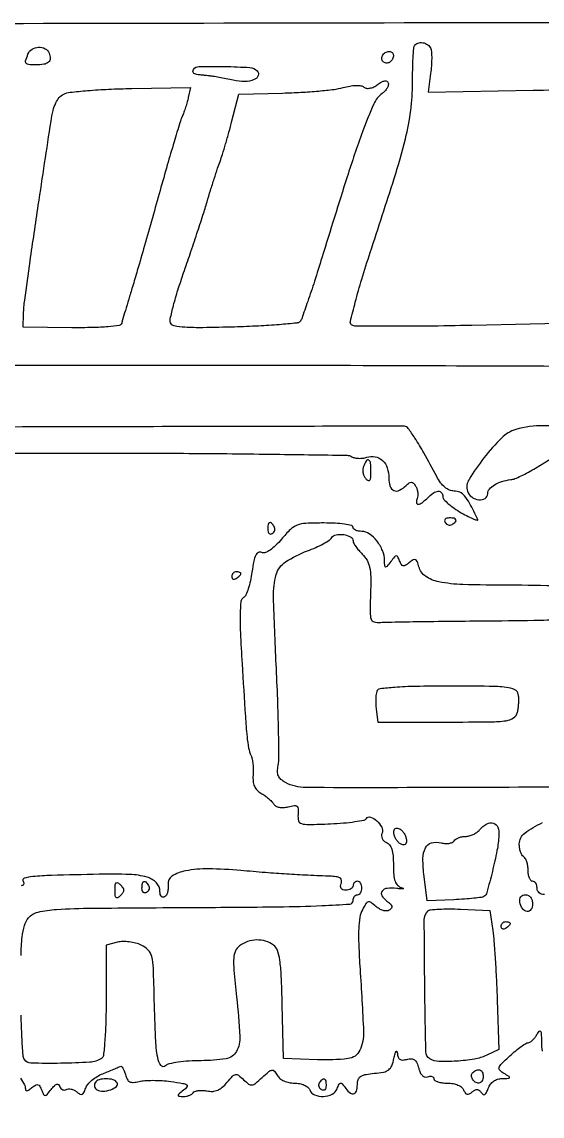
# Model space of a CAD drawing. Extents: x 0 to 2558, y 0 to 3412.
# Drawn here: x 1411.2 to 1527.1, y 1999.6 to 2243.6 of the extents above; entities that cross this region are included whole.
import ezdxf

# ---------------------------------------------------------------- set-up
doc = ezdxf.new("R2010")
doc.units = 0

msp = doc.modelspace()

# ---------------------------------------------------------------- linework, layer by layer
for points in [[(1923.086218, 2244.376059, -0.000011), (1814.032813, 2244.041497, -0.000207), (1693.057302, 2243.723101, -0.000126), (1550, 2243.441619, 0.000075), (1407.130468, 2243.17502, 0.000124), (1286.775, 2242.902503, 0.000001), (1177.44536, 2242.627485, 0.134519)], [(1176.555032, 2242.380365, -0.000002), (1098.265318, 2241.934774, -0.000173)], [(1102.150613, 2258.328759, 0.000012), (1205.122254, 2258.377188, 0.008936), (1210.5, 2258.475963, -0.007043), (1232.809399, 2258.970195, -0.001468), (1271.958846, 2259.170946, -0.001354), (1322.195419, 2259.144953, -0.000751), (1383.5, 2258.8551, 0.001097), (1441.521202, 2258.620946, 0.001019), (1500.9941, 2258.632595, 0.000884), (1567.795, 2258.899883, 0.000504), (1648.5, 2259.44692, -0.00015), (1691.2208, 2259.766768, -0.000104), (1739.478125, 2260.103506, -0.000105)], [(1402.176612, 2147.438395, -0.001006), (1424.5, 2147.473158, -0.001249), (1447.209755, 2147.406114, -0.002017), (1466.538566, 2147.222813, -0.000309), (1483.667403, 2146.980687, -0.136931), (1484.758949, 2146.658611, 0.086684), (1485.387928, 2146.402887, 0.042684), (1486.247049, 2146.292399, 0.040651), (1487.183721, 2146.328637, 0.046886), (1488.056936, 2146.518071, -0.122081), (1489.962281, 2146.640891, -0.144812), (1491.567656, 2145.833047, -0.125213), (1492.632605, 2144.163607, -0.079844), (1493, 2141.877555, 0.07567), (1493.279307, 2140.042554, 0.219977), (1494.118841, 2139.114126, 0.22319), (1495.359374, 2139.159554, 0.077558), (1496.841641, 2140.241641, -0.040543), (1497.513144, 2140.81226, -0.176491), (1498.007615, 2140.951204, -0.189791), (1498.453111, 2140.73569, -0.047919), (1498.949121, 2140.082325, -0.060507), (1499.242457, 2139.447263, -0.046126), (1499.409494, 2138.699073, -0.047164), (1499.434161, 2137.956549, -0.076488), (1499.300491, 2137.340684, 0.099083), (1499.139593, 2136.397063, 0.425765), (1499.517241, 2136.054222, 0.150242), (1500.38732, 2136.387859, 0.030254), (1501.642857, 2137.5, -0.046229), (1502.923597, 2138.563528, -0.132378), (1504.00609, 2138.943266, -0.254652), (1504.711227, 2138.62452, -0.161735), (1505.007702, 2137.75, 0.185357), (1505.25152, 2137.126409, 0.028394), (1506.2212, 2136.177151, 0.028517), (1507.552473, 2135.141882, 0.021247), (1509.127942, 2134.150939, 0.010506), (1510.678875, 2133.307769, 0.022837), (1511.909812, 2132.741327, 0.037768), (1512.694387, 2132.489907, 0.634747), (1512.823085, 2132.650939, 0.007539), (1510.970264, 2136.280644, 0.052338), (1509.858882, 2137.934649, 0.113672), (1508.821111, 2138.720627, 0.10585), (1507.516233, 2139, -0.101562), (1506.481967, 2139.212274, -0.073206), (1505.47543, 2139.830787, -0.059769), (1504.518978, 2140.84878, -0.036136), (1503.635393, 2142.25, 0.004462), (1500.773688, 2147.497179, 0.015457), (1498.787991, 2150.816408, 0.016933), (1497.305085, 2152.965933, 0.217658), (1496.471196, 2153.426268, 0.019407), (1495.680326, 2153.455514, 0.000008), (1467.716338, 2153.403437, 0.000123), (1436.65266, 2153.33747, 0.000075), (1399.946123, 2153.245008)], [(1203.285023, 2166.142602, 0.000082), (1318.131321, 2166.73943, 0.002111)], [(1537.455323, 2176.5), (1511.477662, 2175.917963, -0.002748), (1501.457335, 2175.748546, -0.004364), (1492.877654, 2175.725532, -0.001135), (1485.411953, 2175.78761, -0.1772), (1484.637754, 2176.080208, -0.281469), (1484.418128, 2176.765953, -0.004033), (1485.513139, 2181.111323, -0.009737), (1486.953738, 2186.228972, -0.006097), (1488.8286, 2192.162246, 0.00274), (1494.172114, 2208.685681, 0.015747), (1496.677066, 2217.53661, 0.02889), (1497.86696, 2223.840955, 0.03244), (1498.26122, 2230, -0.005366), (1498.289916, 2232.927993, -0.007732), (1498.383156, 2235.517188, -0.004477), (1498.514382, 2237.686659, -0.113766), (1498.686133, 2238.25, -0.182756), (1499.440715, 2238.868719, -0.124727), (1500.558246, 2238.955041, -0.115457), (1501.649061, 2238.492593, -0.144369), (1502.314372, 2237.623144, -0.076862), (1502.485033, 2236.834014, -0.016319), (1502.523004, 2235.424196, -0.016714), (1502.458251, 2233.770349, -0.015195), (1502.282673, 2232.070821), (1501.722626, 2227.895354), (1525.111313, 2228.350151, 0.002441), (1534.379006, 2228.575637, 0.00316)], [(1389.259255, 2167.002598, -0.000422), (1449.869314, 2167.067498, -0.000945), (1495.92834, 2166.990876, -0.000083), (1534.75369, 2166.846505, -0.138294)], [(1599.20862, 2152.922525, 0.000286), (1527.487966, 2153.563243, 0.073216), (1521.248258, 2152.697874, 0.125193), (1518.124223, 2150.854549, 0.03149), (1514.170984, 2146.398525, 0.028175), (1510.839461, 2141.594973, 0.21769), (1510.5166, 2138.947698, 0.159588), (1511.435945, 2137.670333, 0.127524), (1513.021744, 2137.042872, 0.16984), (1514.412714, 2137.344257, 0.260929), (1515, 2138.393011, -0.177461), (1515.380864, 2139.432312, -0.080253), (1516.498636, 2140.389393, -0.063823), (1518.162269, 2141.133265, -0.046242), (1520.153562, 2141.538123, 0.06728), (1521.032003, 2141.755439, 0.01509), (1522.451281, 2142.367337, 0.01539), (1524.05966, 2143.180314, 0.014352), (1525.653562, 2144.108838), (1529.5, 2146.5)], [(1530.919305, 2117.80888, 0.008164), (1519.8151, 2117.994423, -0.007098), (1509.441249, 2118.14564, -0.042991), (1504.103343, 2118.760602, -0.099103), (1501.166008, 2119.996228, -0.18178), (1499.687309, 2122.087729, 0.02573), (1499.312974, 2123.267587, 0.199115), (1498.92594, 2123.681574, 0.245615), (1498.413297, 2123.652964, 0.038839), (1497.562448, 2123.051827, -0.031043), (1496.719462, 2122.436344, -0.185922), (1496.19645, 2122.32981, -0.218894), (1495.788855, 2122.607281, -0.043955), (1495.393566, 2123.416766, 0.027755), (1494.98471, 2124.327648, 0.299139), (1494.649306, 2124.516169, 0.201963), (1494.241421, 2124.310088, 0.013847), (1493.413537, 2123.27939, -0.007074), (1492.540401, 2122.161681, -0.274378), (1492.255864, 2122.055258, -0.34798), (1492.07578, 2122.259188, -0.009488), (1492.031803, 2123.527494, 0.094779), (1491.578604, 2125.710697, 0.068251), (1490.31748, 2127.863282, 0.072467), (1488.634, 2129.462909, 0.15502), (1486.943296, 2130, -0.046277), (1486.199497, 2130.06899, -0.066225), (1485.570843, 2130.275391, -0.086311), (1485.146568, 2130.579366, -0.196709), (1485, 2130.9375, 0.352036), (1484.703161, 2131.306854, 0.018287), (1483.096878, 2131.599609, 0.022338), (1481.005072, 2131.80746, 0.013594), (1478.521286, 2131.875, 0.011816), (1474.494484, 2131.779826, 0.078956), (1472.538459, 2131.37344, 0.103264), (1471.040779, 2130.417211, 0.026855), (1469.096967, 2128.30147, -0.024626), (1467.763856, 2126.837404, -0.04706), (1466.537198, 2125.827286, -0.06314), (1465.476625, 2125.290248, -0.179136), (1464.660714, 2125.299955, 0.204669), (1463.914593, 2125.272071, 0.168704), (1463.341137, 2124.709993, 0.067822), (1462.896809, 2123.394443, 0.013402), (1462.490775, 2120.932925, -0.020084), (1462.143043, 2118.987111, -0.025415), (1461.659578, 2117.225311, -0.024913), (1461.120107, 2115.828042, -0.149707), (1460.615069, 2115.24694, 0.229856), (1460.043562, 2114.337044, 0.021607), (1459.865155, 2111.627774, 0.016919), (1459.912605, 2107.423655, 0.004126), (1460.282489, 2100.5, 0.000696), (1461.023203, 2088.76142, 0.008345), (1461.391007, 2084.236228, 0.021905), (1461.751737, 2081.705661, 0.061185), (1462.293628, 2080, -0.059596), (1462.541827, 2079.227256, -0.022391), (1462.708583, 2078.100716, -0.021805), (1462.7822, 2076.845476, -0.024739), (1462.74063, 2075.640736, 0.045996), (1462.751427, 2074.285382, 0.078783), (1463.038318, 2073.194354, 0.087971), (1463.618548, 2072.327513, 0.071897), (1464.5, 2071.640736, -0.025967), (1465.32459, 2071.111887, -0.021303), (1466.148358, 2070.466209, -0.021816), (1466.855401, 2069.806186, -0.051866), (1467.302919, 2069.24423, 0.124019), (1467.802134, 2068.774345, 0.078784), (1468.555759, 2068.498292, 0.065093), (1469.500683, 2068.437854, 0.044974), (1470.560683, 2068.604586, -0.027075), (1471.923233, 2068.869132, -0.204958), (1472.541246, 2068.700295, -0.223447), (1472.81469, 2068.148555, -0.032318), (1472.757764, 2066.860357, 0.095313), (1472.867923, 2065.508002, 0.261623), (1473.520222, 2064.852707, 0.075251), (1475.103842, 2064.652601, 0.004393), (1479.98124, 2064.815138, 0.010304), (1482.885955, 2064.997523, 0.015289), (1485.419113, 2065.287279, 0.010349), (1487.478647, 2065.630566, 0.210886), (1487.987574, 2065.979895, -0.34843), (1488.912256, 2066.313947, -0.106505), (1490.281201, 2065.500621, -0.085657), (1491.385735, 2064.052489, -0.215001), (1491.4599, 2062.756098, 0.099012), (1491.352773, 2062.128354, 0.102884), (1491.498124, 2061.516948, 0.100799), (1491.87897, 2061.004755, 0.091278), (1492.442529, 2060.660427, -0.146264), (1493.144345, 2060.11925, -0.081333), (1493.629144, 2059.143553, -0.053854), (1493.913363, 2057.67546, -0.02091), (1494, 2055.604709, 0.019069), (1494.084227, 2053.397002, 0.065265), (1494.378274, 2051.994123, 0.108483), (1494.918769, 2051.118613, 0.126582), (1495.75, 2050.60924, -0.043705), (1496.185651, 2050.432551, -0.709781), (1496.171114, 2050.326626, -0.071187), (1495.720948, 2050.300596, -0.008507), (1494.726133, 2050.401807, 0.054343), (1492.608015, 2050.422615, 0.206454), (1491.476032, 2049.795449, 0.315993), (1491.429878, 2048.782698, 0.09348), (1492.551353, 2047.586108, -0.031223), (1493.336696, 2046.932907, -0.139923), (1493.639414, 2046.423904, -0.229096), (1493.553116, 2045.979802, -0.093994), (1493.088477, 2045.554682, -0.13867), (1492.492349, 2045.384558, -0.070044), (1491.712044, 2045.492493, -0.060977), (1490.87438, 2045.845776, -0.053714), (1490.10671, 2046.403429, 0.027056), (1489.025929, 2047.280035, 0.220872), (1488.417806, 2047.398631, 0.191663), (1487.88249, 2047.015742, 0.019946), (1487.0839, 2045.656769, 0.084633), (1486.522132, 2043.975847, 0.028731), (1486.273695, 2041.401948, 0.019998), (1486.278128, 2037.747249, 0.00667), (1486.56978, 2032.405379, -0.006196), (1487.342547, 2018.493542, -0.121032), (1486.503845, 2014.308688, -0.261406), (1483.909701, 2012.453794, -0.036878), (1477.094961, 2012.210727), (1469.5, 2012.5), (1469.229602, 2024.5, 0.004976), (1469.021525, 2030.903909, 0.025764), (1468.689394, 2034.428739, 0.048523), (1468.161842, 2036.561996, 0.148339), (1467.288472, 2037.75, 0.086615), (1465.543197, 2038.635518, 0.079299), (1463.545604, 2038.913906, 0.078017), (1461.531625, 2038.556749, 0.07966), (1459.739868, 2037.600546, 0.12282), (1458.820542, 2036.457109, 0.093817), (1458.428684, 2034.894302, 0.037449), (1458.472263, 2032.217126, 0.004305), (1459.072395, 2026.22081, -0.012628), (1459.804803, 2017.428232, -0.142282), (1459.032548, 2014.051235, -0.230909), (1456.713872, 2012.432559, -0.038917), (1451.164816, 2012, 0.015488), (1448.478783, 2011.916777, 0.020446), (1446.04289, 2011.665397, 0.018759), (1444.073501, 2011.304515, 0.142618), (1443.255355, 2010.855355, -0.45858), (1442.234036, 2010.931619, -0.117167), (1441.490225, 2012.675995, -0.031641), (1441.024588, 2017.030405, -0.005208), (1440.746603, 2025.488707, 0.003613), (1440.534126, 2032.649687, 0.049714), (1440.181737, 2035.220297, 0.138214), (1439.382148, 2036.648868, 0.085093), (1437.798631, 2037.769965, 0.047288), (1436.577723, 2038.218092, 0.033399), (1435.142129, 2038.494927, 0.033864), (1433.720677, 2038.574641, 0.058623), (1432.548631, 2038.42285), (1430, 2037.783184), (1430, 2025.450609, -0.006901), (1429.931256, 2020.470455, -0.012527), (1429.71691, 2016.403669, -0.007652), (1429.414918, 2013.166312, -0.231219), (1428.991146, 2012.494528, -0.123018), (1426.392647, 2011.665687, -0.012675), (1419.911859, 2011.415329, -0.008917), (1413.26927, 2011.445694, -0.250686), (1411.814007, 2012.266702, -0.125096), (1411.500721, 2013.221669, -0.004047), (1411.256246, 2017.291113, -0.007555), (1411.078022, 2022.132041, -0.005152)], [(1540.537233, 2073.053684, -0.000975), (1507.279267, 2072.889423, -0.001292), (1474.50178, 2072.876169, -0.122918), (1469.96373, 2074.019411, -0.05571), (1468.945968, 2074.719745, -0.113526), (1468.37689, 2075.499098, -0.105952), (1468.183448, 2076.486271, -0.044543), (1468.3282, 2077.838518, 0.051131), (1468.49985, 2079.669134, 0.002691), (1468.417043, 2085.557735, 0.00422), (1468.221455, 2092.570415, 0.003056), (1467.889885, 2100.379302, -0.004517), (1467.295587, 2115.41229, -0.075129), (1467.890241, 2120.364872, -0.18397), (1469.968045, 2123.1947, -0.053871), (1474.872464, 2125.660991, 0.016169), (1476.698982, 2126.413158, 0.01949), (1478.360281, 2127.240286, 0.018489), (1479.688509, 2128.032678, 0.111073), (1480.247643, 2128.603926, -0.21583), (1481.226069, 2129.26218, -0.079555), (1482.928564, 2129.276311, -0.084764), (1484.469465, 2128.766359, -0.277316), (1485, 2127.883369, 0.130005), (1485.123363, 2127.416934, 0.023496), (1485.607036, 2126.652453, 0.023925), (1486.275342, 2125.789446, 0.019659), (1487.066506, 2124.933494, -0.066641), (1488.122362, 2123.551233, -0.078137), (1488.707914, 2122.010885, -0.04886), (1488.946789, 2119.841538, -0.011461), (1488.906948, 2116.183494, 0.005406), (1488.807932, 2111.879021, 0.084453), (1489.036507, 2110.428728, 0.255401), (1489.702995, 2109.812965, 0.082279), (1491.090441, 2109.699554, -0.01624), (1492.79092, 2109.784908, -0.000604), (1499.203987, 2109.890522, -0.001095), (1506.789786, 2109.989674, -0.000769), (1515.327386, 2110.069432, 0.002385), (1526.739388, 2110.212927, 0.012974), (1532.916483, 2110.480508, 0.016068)], [(1527.628129, 2049.044521, -0.220421), (1526.490885, 2049.396247, -0.212344), (1526, 2050.5, 0.064853), (1525.925306, 2051.073457, 0.082425), (1525.70625, 2051.559375, 0.098894), (1525.381354, 2051.884432, 0.148195), (1525, 2052, -0.222681), (1524.617207, 2052.179376, -0.076538), (1524.29375, 2052.717039, -0.058208), (1524.07317, 2053.50628, -0.039081), (1524, 2054.440983, 0.037634), (1523.926158, 2055.42066, 0.041396), (1523.70625, 2056.346475, 0.045439), (1523.384508, 2057.093337, 0.130646), (1523, 2057.5, -0.123515), (1522.618789, 2057.892007, -0.049033), (1522.305163, 2058.580088, -0.044631), (1522.097963, 2059.425039, -0.042276), (1522.038851, 2060.309017, -0.229367), (1523.264745, 2062.730364, -0.056626), (1527.197442, 2065.077421, -0.051121)], [(1411.069137, 2035.46108, -0.022902), (1411.320114, 2039.594749, -0.044939), (1411.828208, 2042.150391, -0.102702), (1412.75, 2043.875434, -0.166543), (1414.837038, 2045.141545, -0.038422), (1418.970435, 2045.717429, -0.013206), (1426.928169, 2045.997787, -0.000882), (1449.75, 2046.158507, 0.001365), (1468.336294, 2046.307366, 0.008045), (1478.077598, 2046.568774, 0.006576), (1484.296021, 2046.91781, 0.394081), (1485, 2047.672289, -0.073701), (1485.075189, 2048.179613, -0.088041), (1485.29375, 2048.609985, -0.100595), (1485.618652, 2048.897688, -0.131814), (1486, 2049, 0.148195), (1486.381354, 2049.115568, 0.098894), (1486.70625, 2049.440625, 0.082425), (1486.925306, 2049.926543, 0.064853), (1487, 2050.5, 0.064853), (1486.925306, 2051.073457, 0.082425), (1486.70625, 2051.559375, 0.098894), (1486.381354, 2051.884432, 0.148195), (1486, 2052, 0.099038), (1485.618362, 2051.923658, 0.097945), (1485.29375, 2051.70625, 0.097945), (1485.076342, 2051.381638, 0.099038), (1485, 2051, -0.157984), (1484.876403, 2050.618592, -0.097154), (1484.527947, 2050.29375, -0.07906), (1484.007542, 2050.07443, -0.060338), (1483.393011, 2050, -0.077669), (1482.754575, 2050.099775, -0.166102), (1482.359038, 2050.393809, -0.166138), (1482.226134, 2050.868337, -0.07771), (1482.361626, 2051.5, 0.112811), (1482.461146, 2052.197443, 0.214856), (1482.191842, 2052.683201, 0.122446), (1481.488896, 2052.978437, 0.029311), (1480.218615, 2053.099917, -0.002819), (1474.926313, 2053.324313, -0.004017), (1470.228965, 2053.587868, -0.003947), (1465.473955, 2053.930714, -0.002586), (1460, 2054.397367, 0.019096), (1452.804477, 2054.772092, 0.050971), (1447.692227, 2054.321002, 0.091379), (1444.66739, 2053.140415, 0.297567), (1443.79785, 2051.283689, -0.049078), (1443.834062, 2050.429882, -0.052594), (1443.700401, 2049.605732, -0.058836), (1443.427896, 2048.930165, -0.12979), (1443.04785, 2048.529573, -0.157933), (1442.647506, 2048.431476, -0.194344), (1442.305025, 2048.599831, -0.12642), (1442.074882, 2049.043512, -0.056811), (1442, 2049.700436, 0.193267), (1441.213081, 2051.660223, 0.133325), (1439.14022, 2052.908555, 0.061256), (1435.241297, 2053.516215, 0.013462), (1428.449881, 2053.5524, 0.001409), (1417.862047, 2053.293873, 0.016027), (1413.685018, 2053.04596, 0.050576), (1411.753509, 2052.669686, 0.492621), (1411.5, 2052, -0.082592), (1411.656512, 2051.6179, -0.161196), (1411.6254, 2051.29375, -0.182303), (1411.413961, 2051.078288, -0.108972), (1411.059017, 2051, -0.093332)], [(1410.971875, 2008.119136, -0.01258), (1411.824715, 2006.630925, -0.124441), (1412, 2005.937547, 0.08571), (1412.084502, 2005.448215, 0.326996), (1412.325768, 2005.284316, 0.144915), (1412.748957, 2005.426051, 0.020433), (1413.488167, 2005.990179, -0.037437), (1414.292823, 2006.562067, -0.19706), (1414.817551, 2006.643474, -0.204552), (1415.236107, 2006.332649, -0.040546), (1415.648993, 2005.472325, 0.023608), (1416.094849, 2004.456559, 0.302361), (1416.437405, 2004.259179, 0.203665), (1416.855143, 2004.469458, 0.011744), (1417.775579, 2005.609701, -0.026259), (1418.477955, 2006.429927, -0.123594), (1418.997941, 2006.758981, -0.26223), (1419.394105, 2006.680877, -0.126864), (1419.700162, 2006.243769, 0.083908), (1419.952531, 2005.808963, 0.111095), (1420.314093, 2005.530551, 0.124599), (1420.727377, 2005.452356, 0.123788), (1421.129215, 2005.579859, -0.129499), (1421.597159, 2005.722568, -0.067289), (1422.209135, 2005.663681, -0.059851), (1422.863681, 2005.424854, -0.055883), (1423.459707, 2005.03344, 0.053465), (1424.173598, 2004.559682, 0.221809), (1424.677087, 2004.538262, 0.183483), (1425.08053, 2004.919388, 0.035909), (1425.456762, 2005.863769, -0.098748), (1425.92333, 2006.709376, -0.042151), (1426.840823, 2007.627048, -0.03955), (1428.016781, 2008.470458, -0.041698), (1429.29086, 2009.101346, 0.002719), (1430.5653, 2009.613138, 0.003417), (1431.740226, 2010.101795, 0.00274), (1432.720413, 2010.52369, 0.026855), (1433.122675, 2010.725819, -0.310267), (1433.402671, 2010.702703, -0.076469), (1433.728724, 2010.341346, -0.051978), (1434.049566, 2009.721413, -0.029494), (1434.311425, 2008.917111, 0.053953), (1434.714342, 2007.858181, 0.158132), (1435.259403, 2007.312737, 0.140825), (1436.064861, 2007.155932, 0.039613), (1437.340354, 2007.370575, -0.045895), (1438.599272, 2007.566226, -0.016065), (1440.431821, 2007.621812, -0.015797), (1442.463143, 2007.553948, -0.017809), (1444.406019, 2007.357827, -0.006724), (1447.109598, 2006.950149, -0.110495), (1447.952195, 2006.610465, -0.434157), (1448.021578, 2006.146003, -0.062738), (1447.254415, 2005.395274, 0.006878), (1446.181424, 2004.557322, 0.215113), (1446.032609, 2004.264547, 0.404358), (1446.194057, 2004.081222, 0.015364), (1447.190983, 2004.031803, 0.047231), (1447.877515, 2004.083795, 0.047163), (1448.54244, 2004.263698, 0.051366), (1449.090655, 2004.536084, 0.11385), (1449.417116, 2004.865891, -0.174653), (1449.79517, 2005.166271, -0.050162), (1450.535258, 2005.335929, -0.043911), (1451.468211, 2005.370782, -0.034629), (1452.472071, 2005.25009, 0.061413), (1453.748006, 2005.165485, 0.086035), (1454.858427, 2005.42327, 0.078466), (1455.889378, 2006.064419, 0.042802), (1456.931425, 2007.134199, -0.016256), (1458.167358, 2008.545571, -0.164121), (1458.845882, 2008.910739, -0.210486), (1459.520233, 2008.741036, -0.028939), (1460.635853, 2007.76392, 0.03248), (1461.757161, 2006.795758, 0.193885), (1462.48822, 2006.597927, 0.144203), (1463.275837, 2006.935737, 0.015648), (1464.774229, 2008.257625, -0.012163), (1466.240917, 2009.569833, -0.141284), (1466.935494, 2009.884046, -0.260241), (1467.481565, 2009.675338, -0.046618), (1468.123554, 2008.743705, 0.09701), (1468.71396, 2008.047879, 0.061441), (1469.623219, 2007.489116, 0.055958), (1470.739214, 2007.123612, 0.051221), (1471.942701, 2007, -0.047349), (1473.091452, 2006.890972, -0.056107), (1474.132167, 2006.567502, -0.064695), (1474.933033, 2006.084543, -0.133923), (1475.361626, 2005.5, 0.206147), (1476.452925, 2004.381312, 0.108456), (1478.400231, 2004.036759, 0.105292), (1480.35789, 2004.538203, 0.187245), (1481.464431, 2005.75, -0.018401), (1481.914958, 2006.796224, -0.2874), (1482.229365, 2006.996714, -0.227507), (1482.60166, 2006.821694, -0.012283), (1483.420297, 2005.765544, 0.074489), (1484.413037, 2004.769065, 0.286982), (1485.245915, 2004.702601, 0.224004), (1485.827105, 2005.465921, 0.052554), (1486, 2007.106301, -0.127544), (1486.220557, 2007.956869, -0.139839), (1486.821904, 2008.55832, -0.082881), (1487.928483, 2008.952529, -0.023546), (1489.745507, 2009.189635, 0.026025), (1491.82778, 2009.471854, 0.115575), (1492.949367, 2009.968536, 0.137073), (1493.631985, 2010.863991, 0.042506), (1494.127192, 2012.5, -0.013094), (1494.381719, 2013.562377, -0.081682), (1494.611248, 2014.070427, -0.592141), (1494.778457, 2014.056048, -0.088346), (1494.881685, 2013.633369, 0.06691), (1495.049472, 2012.792357, 0.170695), (1495.429557, 2012.311294, 0.154272), (1496.057207, 2012.145761, 0.051924), (1497.004171, 2012.29084, -0.068941), (1497.998438, 2012.408826, -0.155727), (1498.708275, 2012.166862, -0.130369), (1499.226079, 2011.51866, -0.042237), (1499.627549, 2010.347827, 0.044272), (1499.976784, 2009.342652, 0.09453), (1500.446855, 2008.672051, 0.136546), (1501.007204, 2008.36629, 0.149729), (1501.623378, 2008.408971, -0.061591), (1502.150239, 2008.539792, -0.107903), (1502.595617, 2008.497523, -0.150766), (1502.888241, 2008.293494, -0.167194), (1503, 2007.968615, 0.261345), (1503.209007, 2007.596059, 0.059824), (1503.890469, 2007.284531, 0.047074), (1504.870028, 2007.070417, 0.030289), (1506.031385, 2007, -0.04204), (1507.292085, 2006.893812, -0.057836), (1508.382796, 2006.575911, -0.069489), (1509.20054, 2006.088058, -0.132703), (1509.648168, 2005.474477, 0.056322), (1509.994529, 2004.807442, 0.188077), (1510.392245, 2004.530932, 0.181887), (1510.881677, 2004.591997, 0.052237), (1511.527755, 2005.023035, -0.049896), (1512.173027, 2005.457903, -0.141995), (1512.697831, 2005.57042, -0.164625), (1513.152345, 2005.37974, -0.073551), (1513.575654, 2004.877589, 0.108332), (1513.962779, 2004.477873, 0.291389), (1514.341203, 2004.470872, 0.140363), (1514.723766, 2004.88707, 0.027531), (1515.132458, 2005.829031, -0.071559), (1515.621116, 2006.729523, -0.077908), (1516.332071, 2007.426167, -0.078353), (1517.218379, 2007.868983, -0.07354), (1518.217776, 2008.030409, 0.005831), (1519.652198, 2008.066254, 0.29998), (1519.868689, 2008.220653, 0.360652), (1519.791429, 2008.450808, 0.007053), (1518.645544, 2009.138555, -0.061494), (1517.701525, 2009.85514, -0.286965), (1517.546505, 2010.48925, -0.119364), (1518.055159, 2011.306454, -0.009074), (1519.957262, 2013.108147, -0.012941), (1521.234737, 2014.215687, -0.017216), (1522.454397, 2015.150518, -0.014561), (1523.503088, 2015.853297, -0.141251), (1524.012028, 2016, 0.142126), (1524.423609, 2016.119404, 0.044415), (1524.93901, 2016.514062, 0.040325), (1525.464311, 2017.080286, 0.034991), (1525.919901, 2017.75, -0.032627), (1526.465274, 2018.55989, -0.505807), (1526.751912, 2018.553112, -0.143875), (1526.926418, 2018.034865, -0.007414), (1526.969591, 2016.25, 0.030365), (1527.120906, 2014.093948, 0.206144)]]:
    msp.add_lwpolyline(points, format="xyb")
for points in [[(1417.32411, 2236.597766, -0.094955), (1417.535934, 2235.413995, -0.214013), (1417.160865, 2234.60461, -0.142442), (1416.143534, 2234.135318, -0.037324), (1414.333333, 2234, -0.016522), (1412.689916, 2234.054321, -0.22486), (1412.180265, 2234.338358, -0.232963), (1412.087367, 2234.905969, -0.01772), (1412.606989, 2236.418213, -0.163624), (1413.506992, 2237.50695, -0.130126), (1414.973663, 2237.955578, -0.134672), (1416.432591, 2237.614462, -0.178606)], [(1494, 2236.166667, -0.108877), (1493.811284, 2235.310297, -0.127543), (1493.284736, 2234.669079, -0.144342), (1492.566741, 2234.412785, -0.153624), (1491.844208, 2234.596285, -0.216101), (1491.429398, 2235.213724, -0.159804), (1491.55481, 2236.037836, -0.132181), (1492.184533, 2236.740389, -0.145303), (1493.059017, 2237, -0.087308), (1493.418314, 2236.936779, -0.094392), (1493.723586, 2236.755208, -0.100145), (1493.927786, 2236.484563, -0.112153)], [(1463.645885, 2232.687448, -0.291743), (1463.883907, 2231.611275, -0.213701), (1463.008511, 2230.710529, -0.093864), (1460.903149, 2230.302519, -0.053996), (1458.324696, 2230.57072, 0.003711), (1456.750398, 2230.896584, 0.003794), (1455.182879, 2231.196583, 0.003681), (1453.817919, 2231.43672, 0.015804), (1453, 2231.547964, -0.000641), (1452.330452, 2231.618427, -0.000415), (1451.556101, 2231.701573, -0.000417), (1450.799869, 2231.784046, -0.000791), (1450.190983, 2231.85194, -0.081371), (1449.735364, 2231.980499, -0.140041), (1449.440019, 2232.237283, -0.163497), (1449.35141, 2232.580397, -0.121131), (1449.472702, 2232.955832, -0.25561), (1450.696583, 2233.651255, -0.008787), (1456.392108, 2233.643509, -0.010345), (1462.016837, 2233.420523, -0.183283)], [(1491.486426, 2227.613733, 0.132345), (1489.62789, 2225.297802, 0.015434), (1487.129422, 2219.082868, 0.011066), (1483.698519, 2209.041552, 0.002225), (1478.068434, 2191.011127, -0.003372), (1476.423724, 2185.786075, -0.005084), (1474.913878, 2181.258294, -0.002152), (1473.569902, 2177.41422, -0.111649), (1473.151815, 2176.751815, -0.174313), (1472.471251, 2176.431219, -0.003411), (1468.568279, 2176.085843, -0.007752), (1463.956066, 2175.781291, -0.005069), (1458.630184, 2175.56657, -0.003945), (1451.532531, 2175.40851, -0.019874), (1447.566592, 2175.509133, -0.031416), (1445.174126, 2175.816858, -0.258982), (1444.36285, 2176.496811, -0.148566), (1444.296415, 2177.425271, -0.007917), (1445.006317, 2180.334039, -0.011855), (1446.001069, 2183.807528, -0.008315), (1447.278171, 2187.670928, 0.002399), (1448.722853, 2191.873768, 0.001971), (1450.226316, 2196.37521, 0.00199), (1451.574974, 2200.522192, 0.005278), (1452.49576, 2203.5, -0.002836), (1453.260654, 2206.017147, -0.002543), (1454.081889, 2208.61875, -0.00255), (1454.842823, 2210.946462, -0.007986), (1455.387168, 2212.5, 0.012686), (1455.915431, 2214.054291, 0.004099), (1456.620121, 2216.38125, 0.004084), (1457.361729, 2218.982854, 0.004574), (1458.03236, 2221.5), (1459.572271, 2227.5), (1469.37719, 2227.728137, 0.008296), (1473.394457, 2227.888329, 0.008593), (1477.35722, 2228.180643, 0.008358), (1480.77627, 2228.549731, 0.036304), (1482.774639, 2228.94822, -0.025706), (1484.284932, 2229.282782, -0.03606), (1485.659486, 2229.413082, -0.04116), (1486.774637, 2229.346259, -0.138526), (1487.43642, 2229.052767, 0.135416), (1488.011686, 2228.793429, 0.084468), (1488.755838, 2228.803996, 0.067774), (1489.606655, 2229.084132, 0.044518), (1490.491298, 2229.617295, -0.029281), (1491.393061, 2230.198899, -0.091477), (1492.072918, 2230.433161, -0.173104), (1492.545334, 2230.340627, -0.180113), (1492.842921, 2229.971236, -0.147392), (1492.857819, 2229.458977, -0.064722), (1492.595424, 2228.8258, -0.056045), (1492.118225, 2228.176921, -0.048374)], [(1448.320761, 2226.74177, -0.015183), (1448.070312, 2225.738252, -0.009307), (1447.717475, 2224.57102, -0.009328), (1447.324774, 2223.427588, -0.016385), (1446.951871, 2222.5, 0.029555), (1446.439383, 2221.121406, 0.001726), (1445.142434, 2216.828125, 0.002611), (1443.641665, 2211.699883, 0.001918), (1442.02951, 2206, -0.000932), (1440.327062, 2199.935206, -0.000856), (1438.553595, 2193.703125, -0.000854), (1436.952818, 2188.150117, -0.002825), (1435.871436, 2184.5, 0.000551), (1435.03999, 2181.739677, 0.000741), (1434.293325, 2179.237425, 0.000505), (1433.672021, 2177.136187, 0.007919), (1433.471825, 2176.414637, -0.299761), (1432.931115, 2175.927311, -0.015355), (1430.474144, 2175.630215, -0.017454), (1427.052178, 2175.442763, -0.006923), (1422.344562, 2175.414637), (1411.5, 2175.5), (1411.608057, 2178.5, -0.024818), (1411.869194, 2181.54217, -0.001634), (1413.085572, 2190.26693, -0.001776), (1414.904641, 2202.694165, -0.000543), (1417.742716, 2221.474637, -0.021533), (1418.207548, 2223.83894, -0.050724), (1418.803916, 2225.532666, -0.069835), (1419.574477, 2226.710456, -0.098177), (1420.566727, 2227.474637, -0.087538), (1421.978695, 2227.889712, -0.006965), (1425.870806, 2228.26982, -0.009268), (1430.557589, 2228.574358, -0.00697), (1435.720955, 2228.74177), (1448.808456, 2228.98354)], [(1487.335833, 2144.432783, 0.078522), (1487.190333, 2143.749087, 0.061901), (1487.24385, 2142.99318, 0.06262), (1487.478836, 2142.282667, 0.085436), (1487.867217, 2141.732783, 0.085285), (1488.399692, 2141.356457, 0.362202), (1488.75, 2141.445878, 0.139509), (1488.9538, 2142.006563, 0.017854), (1489, 2143.3, 0.023065), (1488.911863, 2145.209636, 0.223857), (1488.511203, 2145.889246, 0.433661), (1487.980291, 2145.770123, 0.04135)], [(1505.510081, 2131.983688, 0.090427), (1505.820631, 2131.639411, 0.095498), (1506.22714, 2131.434921, 0.099685), (1506.665803, 2131.401101, 0.108373), (1507.069098, 2131.542705, 0.050477), (1507.838655, 2132.13314, 0.315493), (1507.933879, 2132.592818, 0.25701), (1507.519563, 2132.914842, 0.039415), (1506.440983, 2133, 0.067432), (1505.890269, 2132.925389, 0.140899), (1505.524436, 2132.701458, 0.190788), (1505.397824, 2132.36964, 0.136093)], [(1466, 2130.440983, 0.067432), (1466.074611, 2129.890269, 0.140899), (1466.298542, 2129.524436, 0.190788), (1466.63036, 2129.397824, 0.136093), (1467.016312, 2129.510081, 0.090427), (1467.360589, 2129.820631, 0.095498), (1467.565079, 2130.22714, 0.099685), (1467.598899, 2130.665803, 0.108373), (1467.457295, 2131.069098, 0.050477), (1466.86686, 2131.838655, 0.315493), (1466.407182, 2131.933879, 0.25701), (1466.085158, 2131.519563, 0.039415)], [(1458, 2119.940983, 0.108972), (1458.078288, 2119.586039, 0.182303), (1458.29375, 2119.3746, 0.161196), (1458.6179, 2119.343488, 0.082592), (1459, 2119.5, 0.029505), (1459.382774, 2119.768994, 0.035638), (1459.70625, 2120.066025, 0.038439), (1459.934461, 2120.34829, 0.151918), (1460, 2120.559017, 0.210953), (1459.92554, 2120.727648, 0.081139), (1459.70625, 2120.870461, 0.061769), (1459.382849, 2120.967655, 0.042167), (1459, 2121, 0.105053), (1458.618444, 2120.918938, 0.099167), (1458.29375, 2120.688914, 0.09642), (1458.076123, 2120.345238, 0.093332)], [(1490.298117, 2094.334473, 0.065775), (1490.146339, 2093.700692, 0.018259), (1490.07758, 2092.678693, 0.018102), (1490.084077, 2091.50514, 0.018071), (1490.175426, 2090.334473), (1490.5, 2087.5), (1505.793658, 2087.5, 0.002187), (1515.625018, 2087.543004, 0.031878), (1519.087251, 2087.794394, 0.114702), (1520.764812, 2088.434702, 0.185031), (1521.632214, 2089.670905, 0.029198), (1521.815301, 2090.635678, 0.020263), (1521.913573, 2091.741403, 0.020498), (1521.921226, 2092.814485, 0.03912), (1521.824853, 2093.670905, 0.242636), (1521.027589, 2094.684851, 0.078292), (1519.129537, 2095.214505, 0.026438), (1515.345952, 2095.453186, 0.002534), (1506.108987, 2095.5, 0.004337), (1498.996076, 2095.438295, 0.014059), (1494.28073, 2095.223756, 0.012605), (1491.021426, 2094.90071, 0.276861)], [(1496.845503, 2061.551966, -0.05162), (1496.910592, 2060.817, -0.158392), (1496.751111, 2060.34986, -0.215807), (1496.389327, 2060.151022, -0.100052), (1495.845503, 2060.217698, -0.094625), (1495.305054, 2060.520093, -0.055874), (1494.79375, 2061.057674, -0.053155), (1494.386587, 2061.733074, -0.061282), (1494.154497, 2062.448034, -0.05162), (1494.089408, 2063.183, -0.158392), (1494.248889, 2063.65014, -0.215807), (1494.610673, 2063.848978, -0.100052), (1495.154497, 2063.782302, -0.094625), (1495.694946, 2063.479907, -0.055874), (1496.20625, 2062.942326, -0.053155), (1496.613413, 2062.266926, -0.061282)], [(1517.50712, 2062.25, -0.032764), (1517.072714, 2058.867652, -0.012248), (1516.038405, 2054.192617, -0.005894), (1514.821915, 2049.507045, -0.190096), (1514.129561, 2048.580073, -0.107595), (1513.633782, 2048.405139, -0.005297), (1511.900105, 2048.206199, -0.00837), (1509.819676, 2048.02492, -0.005931), (1507.480042, 2047.888333), (1501.5, 2047.610354), (1500.82958, 2053.048601, -0.029611), (1500.573793, 2057.074178, -0.11829), (1501.136156, 2059.462655, -0.216038), (1502.488625, 2060.553074, -0.125377), (1504.614512, 2060.560615, 0.045159), (1505.526182, 2060.417558, 0.053897), (1506.394911, 2060.454325, 0.062695), (1507.096783, 2060.652518, 0.15543), (1507.497732, 2060.99633, -0.109437), (1507.872124, 2061.381214, -0.050653), (1508.494402, 2061.705172, -0.046795), (1509.246195, 2061.925632, -0.047968), (1510.01959, 2062, 0.064809), (1510.842116, 2062.107064, 0.042711), (1511.741334, 2062.429452, 0.042558), (1512.577408, 2062.902267, 0.06215), (1513.210573, 2063.461963, -0.080608), (1514.802527, 2064.768266, -0.203028), (1516.26107, 2064.952542, -0.239498), (1517.241463, 2064.048187, -0.104834)], [(1433.2, 2048.8, -0.051663), (1432.601187, 2048.313616, -0.354955), (1432.25, 2048.35, -0.180052), (1432.04368, 2048.800928, -0.018208), (1432, 2050, -0.018208), (1432.04368, 2051.199072, -0.180052), (1432.25, 2051.65, -0.354955), (1432.601187, 2051.686384, -0.051663), (1433.2, 2051.2, -0.049631), (1433.734592, 2050.547259, -0.147822), (1433.9, 2050, -0.147822), (1433.734592, 2049.452741, -0.049631)], [(1439.457295, 2051.069098, -0.108373), (1439.598899, 2050.665803, -0.099685), (1439.565079, 2050.22714, -0.095498), (1439.360589, 2049.820631, -0.090427), (1439.016312, 2049.510081, -0.136093), (1438.63036, 2049.397824, -0.190788), (1438.298542, 2049.524436, -0.140899), (1438.074611, 2049.890269, -0.067432), (1438, 2050.440983, -0.039415), (1438.085158, 2051.519563, -0.25701), (1438.407182, 2051.933879, -0.315493), (1438.86686, 2051.838655, -0.050477)], [(1525, 2046.916667, -0.14074), (1524.642779, 2045.672718, -0.297834), (1523.770795, 2045.270086, -0.210781), (1522.769787, 2045.900237, -0.100818), (1522.176676, 2047.332866, -0.083236), (1522.159635, 2048.00171, -0.126354), (1522.380696, 2048.53647, -0.133817), (1522.820192, 2048.878535, -0.099154), (1523.426676, 2049, -0.12024), (1524.054646, 2048.84677, -0.111791), (1524.561201, 2048.41896, -0.09567), (1524.888599, 2047.751548, -0.066422)], [(1516.1321, 2041, -0.015131), (1516.399218, 2038.565721, -0.003823), (1516.683308, 2034.59301, -0.003897), (1516.937944, 2030.046417, -0.003928), (1517.120925, 2025.508119), (1517.477651, 2014.516238), (1514.77817, 2013.22241, -0.069944), (1512.031583, 2012.350833, -0.026383), (1508.01829, 2011.887807, -0.02374), (1504.106243, 2011.830526, -0.130927), (1502.106262, 2012.434327, -0.25458), (1501.225602, 2013.977248, -0.001995), (1500.98808, 2028.736083, -0.002331), (1500.87925, 2043.366543, -0.199634), (1501.707624, 2045.37429, -0.172845), (1502.270117, 2045.641228, -0.010844), (1504.129206, 2045.788581, -0.014971), (1506.39976, 2045.850967, -0.010494), (1508.957624, 2045.790957), (1515.5, 2045.5)], [(1520, 2042.559017, -0.151918), (1519.934461, 2042.34829, -0.038439), (1519.70625, 2042.066025, -0.035638), (1519.382774, 2041.768994, -0.029505), (1519, 2041.5, -0.082592), (1518.6179, 2041.343488, -0.161196), (1518.29375, 2041.3746, -0.182303), (1518.078288, 2041.586039, -0.108972), (1518, 2041.940983, -0.093332), (1518.076123, 2042.345238, -0.09642), (1518.29375, 2042.688914, -0.099167), (1518.618444, 2042.918938, -0.105053), (1519, 2043, -0.042167), (1519.382849, 2042.967655, -0.061769), (1519.70625, 2042.870461, -0.081139), (1519.92554, 2042.727648, -0.210953)], [(1427.542705, 2007.069098, 0.109346), (1427.401821, 2006.665372, 0.099816), (1427.437549, 2006.225516, 0.095219), (1427.644908, 2005.817188, 0.089606), (1427.992637, 2005.504551, 0.15504), (1429.284089, 2005.180364, 0.069128), (1431.021805, 2005.532117, 0.087769), (1432.321231, 2006.263832, 0.375385), (1432.455504, 2007.071996, 0.185414), (1431.564826, 2007.749876, 0.071241), (1429.999308, 2007.973129, 0.071228), (1428.433704, 2007.748019, 0.185122)], [(1479, 2006.440983, -0.067432), (1478.925389, 2005.890269, -0.140899), (1478.701458, 2005.524436, -0.190788), (1478.36964, 2005.397824, -0.136093), (1477.983688, 2005.510081, -0.090427), (1477.639411, 2005.820631, -0.095498), (1477.434921, 2006.22714, -0.099685), (1477.401101, 2006.665803, -0.108373), (1477.542705, 2007.069098, -0.050477), (1478.13314, 2007.838655, -0.315493), (1478.592818, 2007.933879, -0.25701), (1478.914842, 2007.519563, -0.039415)], [(1514, 2008.5, -0.06085), (1513.929934, 2007.926402, -0.079459), (1513.723586, 2007.440625, -0.097386), (1513.417907, 2007.1154, -0.156819), (1513.059017, 2007, -0.139398), (1512.230079, 2007.235684, -0.123736), (1511.603969, 2007.880661, -0.139481), (1511.401415, 2008.683432, -0.191124), (1511.693853, 2009.36052, -0.094876), (1512.508765, 2009.913511, -0.1934), (1513.269246, 2009.932483, -0.202875), (1513.806289, 2009.424643, -0.103624)]]:
    msp.add_lwpolyline(points, format="xyb", close=True)

doc.saveas('drawing.dxf')
